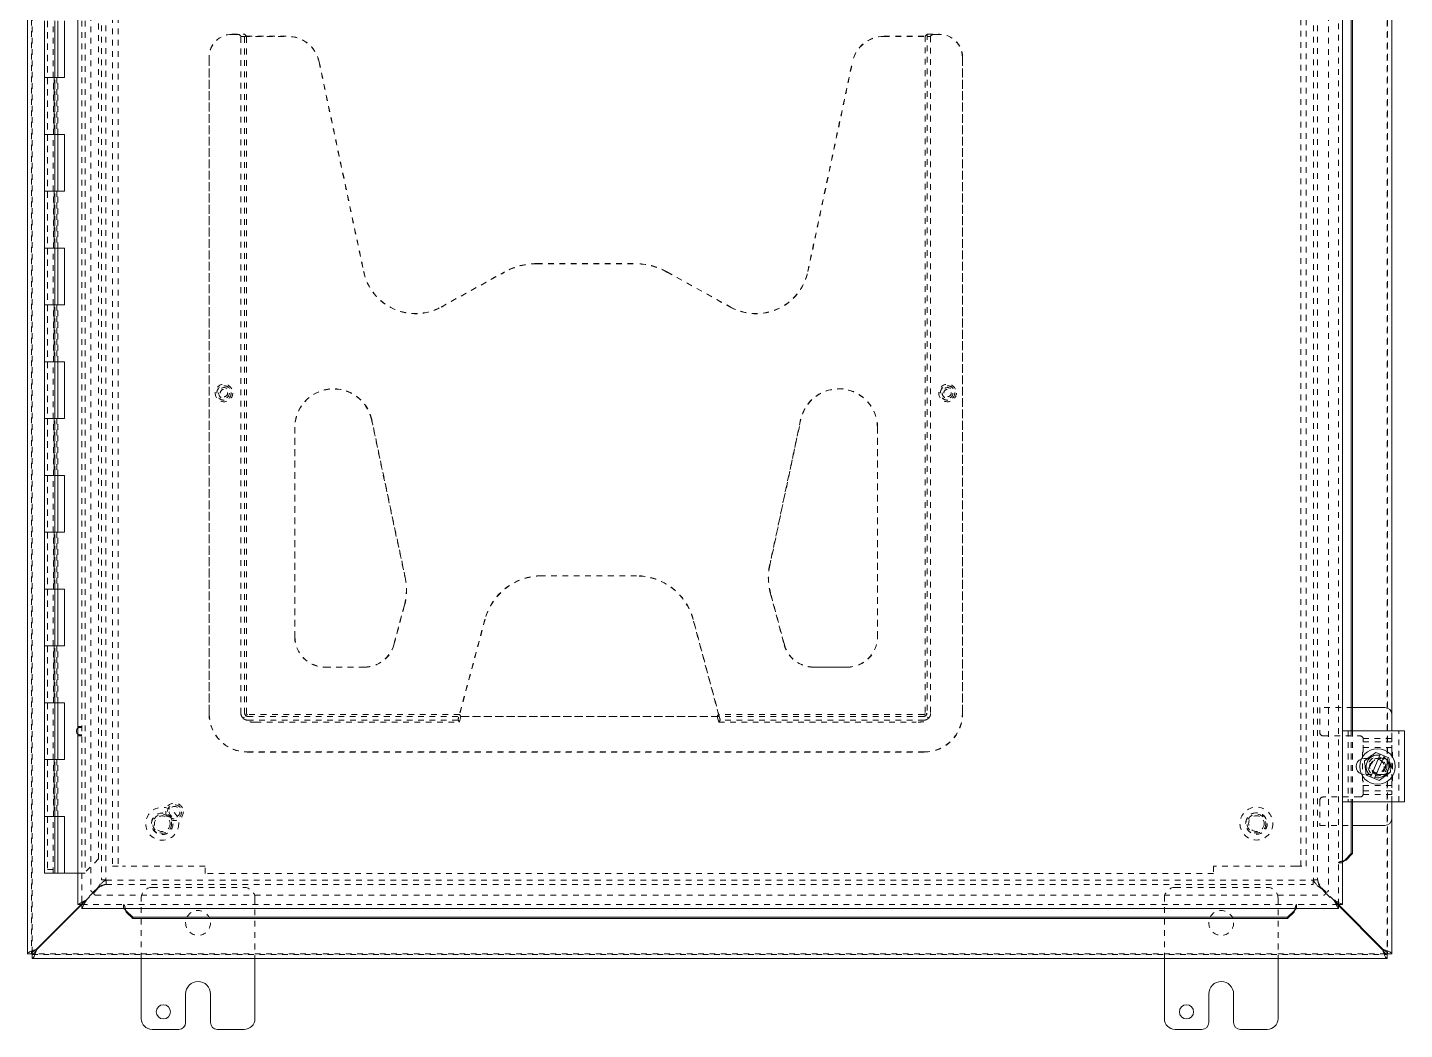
# Model space of a CAD drawing. Header units: inches. Extents: x -1574 to 492, y -294 to 234.
# Drawn here: x -50.46 to -26.24, y 170.39 to 188.02 of the extents above; entities that cross this region are included whole.
import ezdxf

# ---------------------------------------------------------------- set-up
doc = ezdxf.new("R2010")
doc.units = ezdxf.units.IN
doc.header["$MEASUREMENT"] = 0
doc.linetypes.add('HIDDEN', pattern=[0.075, 0.05, -0.025])
for name, color, linetype in [('BODY', 3, 'Continuous'), ('FRONT_DOOR', 1, 'Continuous'), ('PANEL', 150, 'Continuous')]:
    doc.layers.add(name, color=color, linetype=linetype)

msp = doc.modelspace()

# ---------------------------------------------------------------- linework, layer by layer
at = {"layer": 'BODY', "linetype": 'Continuous', "lineweight": 15}
for p, q in [((-50.45957, 201.5587), (-50.45957, 171.7187)), ((-26.45957, 194.1667), (-26.45957, 175.9347)), ((-50.16107, 188.1387), (-50.16107, 187.1387)), ((-49.92607, 187.1387), (-49.92607, 188.1387)), ((-49.94296, 187.1387), (-50.16107, 187.1387)), ((-50.16107, 186.1387), (-50.16107, 185.1387)), ((-50.16107, 186.1387), (-49.94296, 186.1387)), ((-49.92607, 185.1387), (-49.92607, 186.1387)), ((-49.94296, 185.1387), (-50.16107, 185.1387)), ((-50.16107, 184.1387), (-50.16107, 183.1387)), ((-50.16107, 184.1387), (-49.94296, 184.1387)), ((-49.92607, 183.1387), (-49.92607, 184.1387)), ((-49.94296, 183.1387), (-50.16107, 183.1387)), ((-50.16107, 182.1387), (-50.16107, 181.1387)), ((-50.16107, 182.1387), (-49.94296, 182.1387)), ((-49.92607, 181.1387), (-49.92607, 182.1387)), ((-49.94296, 181.1387), (-50.16107, 181.1387)), ((-50.16107, 180.1387), (-50.16107, 179.1387)), ((-50.16107, 180.1387), (-49.94296, 180.1387)), ((-49.92607, 179.1387), (-49.92607, 180.1387)), ((-49.94296, 179.1387), (-50.16107, 179.1387)), ((-50.16107, 178.1387), (-50.16107, 177.1387)), ((-50.16107, 178.1387), (-49.94296, 178.1387)), ((-49.92607, 177.1387), (-49.92607, 178.1387)), ((-49.94296, 177.1387), (-50.16107, 177.1387)), ((-50.16107, 176.1387), (-50.16107, 175.1387)), ((-50.16107, 176.1387), (-49.94296, 176.1387)), ((-49.92607, 175.1387), (-49.92607, 176.1387)), ((-26.57957, 176.0547), (-27.14757, 176.0547)), ((-26.45957, 175.6422), (-26.45957, 175.9347)), ((-27.18157, 175.6422), (-27.32557, 175.6422)), ((-27.18157, 175.6422), (-26.37957, 175.6422)), ((-26.37957, 175.6422), (-26.23557, 175.6422)), ((-26.23557, 174.3922), (-26.23557, 175.6422)), ((-26.82293, 174.85244), (-26.66986, 175.21321)), ((-26.60044, 175.1848), (-26.75426, 174.82227)), ((-26.74007, 175.26532), (-26.66183, 175.23213)), ((-26.66986, 175.21321), (-26.66183, 175.23213)), ((-26.66183, 175.23213), (-26.59279, 175.20283)), ((-26.59279, 175.20283), (-26.60044, 175.1848)), ((-26.59279, 175.20283), (-26.50994, 175.16768)), ((-49.94296, 175.1387), (-50.16107, 175.1387)), ((-26.83096, 174.83352), (-26.9092, 174.86672)), ((-26.83096, 174.83352), (-26.82293, 174.85244)), ((-26.76192, 174.80423), (-26.83096, 174.83352)), ((-26.75426, 174.82227), (-26.76192, 174.80423)), ((-26.67907, 174.76908), (-26.76192, 174.80423)), ((-27.18157, 174.3922), (-27.32557, 174.3922)), ((-26.37957, 174.3922), (-27.18157, 174.3922)), ((-26.45957, 174.0997), (-26.45957, 174.3922)), ((-26.37957, 174.3922), (-26.23557, 174.3922)), ((-50.16107, 174.1387), (-50.16107, 173.1387)), ((-50.16107, 174.1387), (-49.94296, 174.1387)), ((-49.92607, 173.1387), (-49.92607, 174.1387)), ((-27.14757, 173.9797), (-26.57957, 173.9797)), ((-26.45957, 174.0997), (-26.45957, 171.7187)), ((-49.92607, 173.1387), (-50.16107, 173.1387)), ((-49.91358, 173.1387), (-49.92607, 173.1387)), ((-49.80657, 173.1387), (-49.91358, 173.1387)), ((-50.30757, 171.7987), (-49.51686, 172.58941)), ((-49.50286, 172.58741), (-50.29957, 171.7907)), ((-27.39828, 172.58541), (-26.61157, 171.7987)), ((-26.61957, 171.7907), (-27.39828, 172.56941)), ((-50.45957, 171.7187), (-50.38757, 171.7187)), ((-50.37957, 171.7187), (-50.37957, 171.74096)), ((-50.35763, 171.7187), (-50.37957, 171.7187)), ((-50.37957, 171.7107), (-50.37957, 171.6387)), ((-50.37957, 171.6387), (-26.53957, 171.6387)), ((-48.45957, 170.5787), (-48.45957, 171.6387)), ((-46.45957, 171.6387), (-46.45957, 170.5787)), ((-30.45957, 170.5787), (-30.45957, 171.6387)), ((-28.45957, 171.6387), (-28.45957, 170.5787)), ((-26.53957, 171.7187), (-26.56183, 171.7187)), ((-26.53957, 171.74096), (-26.53957, 171.7187)), ((-26.53957, 171.6387), (-26.53957, 171.7107)), ((-26.53157, 171.7187), (-26.45957, 171.7187)), ((-47.67832, 171.0137), (-47.67832, 170.5087)), ((-47.24082, 170.5087), (-47.24082, 171.0137)), ((-29.67832, 171.0137), (-29.67832, 170.5087)), ((-29.24082, 170.5087), (-29.24082, 171.0137)), ((-47.79832, 170.3887), (-48.26957, 170.3887)), ((-46.64957, 170.3887), (-47.12082, 170.3887)), ((-29.79832, 170.3887), (-30.26957, 170.3887)), ((-28.64957, 170.3887), (-29.12082, 170.3887))]:
    msp.add_line(p, q, dxfattribs=at)
at = {"layer": 'BODY', "linetype": 'HIDDEN', "lineweight": 0}
for p, q in [((-50.38757, 201.5587), (-50.38757, 171.7187)), ((-26.53157, 201.5587), (-26.53157, 171.7187)), ((-50.37957, 171.74096), (-50.37957, 201.53676)), ((-26.53957, 201.53676), (-26.53957, 171.74096)), ((-49.34434, 200.44086), (-49.34434, 172.83654)), ((-27.5746, 200.44086), (-27.5746, 172.83654)), ((-49.15657, 200.2557), (-49.15657, 173.0217)), ((-49.08457, 200.2557), (-49.08457, 173.0217)), ((-27.83457, 200.2557), (-27.83457, 173.0217)), ((-27.76257, 200.2557), (-27.76257, 173.0217)), ((-49.21357, 199.8887), (-49.21357, 173.3887)), ((-50.10607, 188.1387), (-50.10607, 187.1387)), ((-50.00854, 187.1387), (-50.00854, 188.1387)), ((-49.98107, 187.1387), (-49.98107, 188.1387)), ((-49.97772, 188.1387), (-49.97772, 187.1387)), ((-50.00531, 186.1387), (-50.00531, 187.1387)), ((-49.97795, 186.1387), (-49.97795, 187.1387)), ((-49.92607, 187.1387), (-49.94296, 187.1387)), ((-50.10607, 186.1387), (-50.10607, 185.1387)), ((-50.00854, 185.1387), (-50.00854, 186.1387)), ((-49.98107, 185.1387), (-49.98107, 186.1387)), ((-49.97772, 186.1387), (-49.97772, 185.1387)), ((-49.94296, 186.1387), (-49.92607, 186.1387)), ((-50.00531, 184.1387), (-50.00531, 185.1387)), ((-49.97795, 184.1387), (-49.97795, 185.1387)), ((-49.92607, 185.1387), (-49.94296, 185.1387)), ((-50.10607, 184.1387), (-50.10607, 183.1387)), ((-50.00854, 183.1387), (-50.00854, 184.1387)), ((-49.98107, 183.1387), (-49.98107, 184.1387)), ((-49.97772, 184.1387), (-49.97772, 183.1387)), ((-49.94296, 184.1387), (-49.92607, 184.1387)), ((-50.00531, 182.1387), (-50.00531, 183.1387)), ((-49.97795, 182.1387), (-49.97795, 183.1387)), ((-49.92607, 183.1387), (-49.94296, 183.1387)), ((-50.10607, 182.1387), (-50.10607, 181.1387)), ((-50.00854, 181.1387), (-50.00854, 182.1387)), ((-49.98107, 181.1387), (-49.98107, 182.1387)), ((-49.97772, 182.1387), (-49.97772, 181.1387)), ((-49.94296, 182.1387), (-49.92607, 182.1387)), ((-50.00531, 180.1387), (-50.00531, 181.1387)), ((-49.97795, 180.1387), (-49.97795, 181.1387)), ((-49.92607, 181.1387), (-49.94296, 181.1387)), ((-50.10607, 180.1387), (-50.10607, 179.1387)), ((-50.00854, 179.1387), (-50.00854, 180.1387)), ((-49.98107, 179.1387), (-49.98107, 180.1387)), ((-49.97772, 180.1387), (-49.97772, 179.1387)), ((-49.94296, 180.1387), (-49.92607, 180.1387)), ((-50.00531, 178.1387), (-50.00531, 179.1387)), ((-49.97795, 178.1387), (-49.97795, 179.1387)), ((-49.92607, 179.1387), (-49.94296, 179.1387)), ((-50.10607, 178.1387), (-50.10607, 177.1387)), ((-50.00854, 177.1387), (-50.00854, 178.1387)), ((-49.98107, 177.1387), (-49.98107, 178.1387)), ((-49.97772, 178.1387), (-49.97772, 177.1387)), ((-49.94296, 178.1387), (-49.92607, 178.1387)), ((-50.00531, 176.1387), (-50.00531, 177.1387)), ((-49.97795, 176.1387), (-49.97795, 177.1387)), ((-49.92607, 177.1387), (-49.94296, 177.1387)), ((-50.10607, 176.1387), (-50.10607, 175.1387)), ((-50.00854, 175.1387), (-50.00854, 176.1387)), ((-49.98107, 175.1387), (-49.98107, 176.1387)), ((-49.97772, 176.1387), (-49.97772, 175.1387)), ((-49.94296, 176.1387), (-49.92607, 176.1387)), ((-27.14757, 176.0547), (-27.72557, 176.0547)), ((-27.72557, 176.0547), (-27.72557, 175.6147)), ((-27.22857, 175.6422), (-27.22857, 174.3922)), ((-26.45957, 175.5087), (-26.45957, 175.6422)), ((-26.33257, 174.3922), (-26.33257, 175.6422)), ((-27.66557, 175.5547), (-27.01957, 175.5547)), ((-26.96123, 175.5087), (-26.45957, 175.5087)), ((-26.96123, 175.5087), (-26.95957, 175.4947)), ((-26.95957, 175.4487), (-26.95957, 175.4947)), ((-26.95957, 175.2917), (-26.95957, 175.4487)), ((-26.95957, 175.4487), (-26.45957, 175.4487)), ((-26.45957, 175.5087), (-26.45957, 175.4487)), ((-26.45957, 175.2917), (-26.45957, 175.4487)), ((-26.99275, 175.14936), (-26.94507, 175.1577)), ((-26.97457, 174.7677), (-26.97457, 175.2667)), ((-26.95957, 175.3517), (-26.45957, 175.3517)), ((-26.95957, 175.2917), (-26.95957, 175.2817)), ((-26.94507, 175.1577), (-26.61607, 175.1577)), ((-26.45957, 175.2917), (-26.45957, 175.2817)), ((-26.45957, 175.2817), (-26.45957, 174.7527)), ((-26.44457, 175.2667), (-26.44457, 174.7677)), ((-50.00531, 174.1387), (-50.00531, 175.1387)), ((-49.97795, 174.1387), (-49.97795, 175.1387)), ((-49.92607, 175.1387), (-49.94296, 175.1387)), ((-26.94507, 174.8767), (-26.99275, 174.88504)), ((-26.95957, 174.7527), (-26.95957, 174.7427)), ((-26.95957, 174.5857), (-26.95957, 174.7427)), ((-26.95957, 174.6827), (-26.45957, 174.6827)), ((-26.61607, 174.8767), (-26.94507, 174.8767)), ((-26.45957, 174.7527), (-26.45957, 174.7427)), ((-26.45957, 174.7427), (-26.45957, 174.5857)), ((-27.72557, 174.4197), (-27.72557, 173.9797)), ((-27.01957, 174.4797), (-27.66557, 174.4797)), ((-26.95957, 174.5397), (-26.96123, 174.5257)), ((-26.45957, 174.5257), (-26.96123, 174.5257)), ((-26.95957, 174.5397), (-26.95957, 174.5857)), ((-26.95957, 174.5857), (-26.45957, 174.5857)), ((-26.45957, 174.5257), (-26.45957, 174.5857)), ((-26.45957, 174.3922), (-26.45957, 174.5257)), ((-50.10607, 174.1387), (-50.10607, 173.1387)), ((-50.00854, 173.1387), (-50.00854, 174.1387)), ((-49.98107, 173.1387), (-49.98107, 174.1387)), ((-49.97772, 174.1387), (-49.97772, 173.1387)), ((-49.94296, 174.1387), (-49.92607, 174.1387)), ((-27.72557, 173.9797), (-27.14757, 173.9797)), ((-49.21357, 173.3887), (-49.46357, 173.1387)), ((-49.15672, 173.0217), (-49.15673, 173.0217)), ((-49.08486, 173.0217), (-49.15672, 173.0217)), ((-49.08486, 173.0217), (-49.08457, 173.0217)), ((-49.07657, 173.0137), (-49.07657, 173.01339)), ((-49.07657, 173.0137), (-27.84257, 173.0137)), ((-49.07657, 172.94154), (-49.07657, 173.01339)), ((-27.84257, 173.01339), (-27.84257, 173.0137)), ((-27.84257, 173.01339), (-27.84257, 172.94154)), ((-27.83457, 173.0217), (-27.83426, 173.0217)), ((-27.83426, 173.0217), (-27.76241, 173.0217)), ((-27.76241, 173.0217), (-27.76241, 173.0217)), ((-49.51686, 172.58941), (-49.23657, 172.8697)), ((-49.22857, 172.8617), (-49.50286, 172.58741)), ((-49.29142, 172.81462), (-49.23657, 172.86947)), ((-49.2286, 172.8617), (-49.28365, 172.80665)), ((-49.26173, 172.75373), (-27.65741, 172.75373)), ((-49.07657, 172.9417), (-27.84257, 172.9417)), ((-48.26957, 172.8887), (-46.64957, 172.8887)), ((-30.26957, 172.8887), (-28.64957, 172.8887)), ((-27.39828, 172.56941), (-27.69057, 172.8617)), ((-27.63549, 172.80665), (-27.69054, 172.8617)), ((-27.68257, 172.8697), (-27.39828, 172.58541)), ((-27.62752, 172.81462), (-27.68257, 172.86967)), ((-48.45957, 171.6387), (-48.45957, 172.6987)), ((-46.45957, 172.6987), (-46.45957, 171.6387)), ((-30.45957, 171.6387), (-30.45957, 172.6987)), ((-28.45957, 172.6987), (-28.45957, 171.6387)), ((-50.37957, 171.7107), (-26.53957, 171.7107)), ((-26.56183, 171.7187), (-50.35763, 171.7187))]:
    msp.add_line(p, q, dxfattribs=at)
at = {"layer": 'BODY', "linetype": 'Continuous', "lineweight": 15}
for centre, radius in [((-26.70957, 175.0172), 0.3125), ((-48.06957, 170.6987), 0.125), ((-30.06957, 170.6987), 0.125)]:
    msp.add_circle(centre, radius, dxfattribs=at)
at = {"layer": 'BODY', "linetype": 'HIDDEN', "lineweight": 0}
for centre, radius in [((-26.70957, 175.0172), 0.1655), ((-26.70957, 175.0172), 0.1405), ((-26.70957, 175.0172), 0.125), ((-26.70957, 175.0172), 0.117), ((-48.08957, 174.0087), 0.29), ((-48.08957, 174.0087), 0.19), ((-48.08957, 174.0087), 0.1875), ((-48.08957, 174.0087), 0.165), ((-28.83957, 174.0117), 0.29), ((-28.83957, 174.0117), 0.19), ((-28.83957, 174.0117), 0.1875), ((-28.83957, 174.0117), 0.165), ((-48.08957, 174.0087), 0.1375), ((-28.83957, 174.0117), 0.1375), ((-47.45957, 172.2637), 0.21875), ((-29.45957, 172.2637), 0.21875)]:
    msp.add_circle(centre, radius, dxfattribs=at)
at = {"layer": 'BODY', "linetype": 'Continuous', "lineweight": 15}
for centre, radius, start, end in [((-26.57957, 175.9347), 0.12, 0, 90), ((-26.94507, 175.0172), 0.1405, 109.836444, 250.163556), ((-26.70957, 175.0172), 0.19999, 78.546729, 235.469809), ((-26.70957, 175.0172), 0.19999, 257.086234, 56.930304), ((-26.57957, 174.0997), 0.12, 270, 0), ((-47.45957, 171.0137), 0.21875, 0, 180), ((-29.45957, 171.0137), 0.21875, 0, 180), ((-48.26957, 170.5787), 0.19, 180, 270), ((-46.64957, 170.5787), 0.19, 270, 0), ((-30.26957, 170.5787), 0.19, 180, 270), ((-28.64957, 170.5787), 0.19, 270, 0), ((-47.79832, 170.5087), 0.12, 270, 0), ((-47.12082, 170.5087), 0.12, 180, 270), ((-29.79832, 170.5087), 0.12, 270, 0), ((-29.12082, 170.5087), 0.12, 180, 270)]:
    msp.add_arc(centre, radius, start, end, dxfattribs=at)
at = {"layer": 'BODY', "linetype": 'HIDDEN', "lineweight": 0}
for centre, radius, start, end in [((-27.66557, 175.6147), 0.06, 180, 270), ((-27.01957, 175.4947), 0.06, 13.493399, 90), ((-26.97457, 175.2817), 0.015, 270, 0), ((-26.61607, 175.0172), 0.1405, 270, 90), ((-26.44457, 175.2817), 0.015, 180, 270), ((-26.97457, 174.7527), 0.015, 0, 90), ((-26.44457, 174.7527), 0.015, 90, 180), ((-27.66557, 174.4197), 0.06, 90, 180), ((-27.01957, 174.5397), 0.06, 270, 346.506601), ((-49.31334, 172.83654), 0.031, 180, 315), ((-49.26173, 172.78473), 0.031, 135, 270), ((-48.26957, 172.6987), 0.19, 90, 180), ((-46.64957, 172.6987), 0.19, 0, 90), ((-30.26957, 172.6987), 0.19, 90, 180), ((-28.64957, 172.6987), 0.19, 0, 90), ((-27.65741, 172.78473), 0.031, 270, 45), ((-27.6056, 172.83654), 0.031, 225, 0)]:
    msp.add_arc(centre, radius, start, end, dxfattribs=at)
at = {"layer": 'BODY', "linetype": 'Continuous', "lineweight": 15}
for points, knots in [([(-26.9397, 175.11485), (-26.90403, 175.14173), (-26.83733, 175.19202), (-26.77095, 175.24205), (-26.74007, 175.26532)], [0, 0, 0, 0, 0.53474673, 1, 1, 1, 1]), ([(-26.50994, 175.16768), (-26.50449, 175.12334), (-26.4943, 175.04043), (-26.48415, 174.95794), (-26.47944, 174.91955)], [0, 0, 0, 0, 0.53474673, 1, 1, 1, 1]), ([(-26.9092, 174.86672), (-26.91465, 174.91106), (-26.92484, 174.99397), (-26.93498, 175.07646), (-26.9397, 175.11485)], [0, 0, 0, 0, 0.53474673, 1, 1, 1, 1]), ([(-26.47944, 174.91955), (-26.51511, 174.89267), (-26.58181, 174.84238), (-26.64819, 174.79235), (-26.67907, 174.76908)], [0, 0, 0, 0, 0.53474673, 1, 1, 1, 1]), ([(-50.45957, 171.7187), (-50.4577, 171.72474), (-50.45396, 171.73682), (-50.42488, 171.75495), (-50.3825, 171.77307), (-50.34042, 171.78769), (-50.31502, 171.7962), (-50.30757, 171.7987)], [0, 0, 0, 0, 0.22646045, 0.45296905, 0.67947789, 0.90598651, 1, 1, 1, 1]), ([(-50.38757, 171.7187), (-50.38633, 171.72546), (-50.38385, 171.73901), (-50.36476, 171.75936), (-50.33811, 171.77928), (-50.3175, 171.79239), (-50.30757, 171.7987)], [0, 0, 0, 0, 0.25331742, 0.50820481, 0.76309693, 1, 1, 1, 1]), ([(-50.29957, 171.7907), (-50.30561, 171.77267), (-50.31769, 171.73662), (-50.33582, 171.68926), (-50.35394, 171.65483), (-50.36856, 171.64017), (-50.37707, 171.63903), (-50.37957, 171.6387)], [0, 0, 0, 0, 0.22646045, 0.45296905, 0.67947789, 0.90598651, 1, 1, 1, 1]), ([(-50.29957, 171.7907), (-50.30633, 171.78008), (-50.31988, 171.75877), (-50.34023, 171.732), (-50.36015, 171.71403), (-50.37326, 171.71178), (-50.37957, 171.7107)], [0, 0, 0, 0, 0.25331742, 0.50820481, 0.76309693, 1, 1, 1, 1]), ([(-26.53957, 171.6387), (-26.54561, 171.64057), (-26.55769, 171.64431), (-26.57582, 171.67339), (-26.59394, 171.71577), (-26.60856, 171.75785), (-26.61707, 171.78325), (-26.61957, 171.7907)], [0, 0, 0, 0, 0.22646045, 0.45296905, 0.67947789, 0.90598651, 1, 1, 1, 1]), ([(-26.53957, 171.7107), (-26.54633, 171.71194), (-26.55988, 171.71442), (-26.58023, 171.73351), (-26.60015, 171.76016), (-26.61326, 171.78077), (-26.61957, 171.7907)], [0, 0, 0, 0, 0.25331742, 0.50820481, 0.76309693, 1, 1, 1, 1]), ([(-26.61157, 171.7987), (-26.59354, 171.79266), (-26.55749, 171.78058), (-26.51013, 171.76245), (-26.4757, 171.74433), (-26.46104, 171.72971), (-26.4599, 171.7212), (-26.45957, 171.7187)], [0, 0, 0, 0, 0.22646045, 0.45296905, 0.67947789, 0.90598651, 1, 1, 1, 1]), ([(-26.53157, 171.7187), (-26.53281, 171.72546), (-26.53528, 171.73901), (-26.55438, 171.75936), (-26.58103, 171.77928), (-26.60164, 171.79239), (-26.61157, 171.7987)], [0, 0, 0, 0, 0.25331742, 0.50820481, 0.76309693, 1, 1, 1, 1])]:
    msp.add_open_spline(points, degree=3, knots=knots, dxfattribs=at)
at = {"layer": 'BODY', "linetype": 'HIDDEN', "lineweight": 0}
for points, knots in [([(-49.23657, 172.86947), (-49.21603, 172.88309), (-49.17493, 172.91035), (-49.12362, 172.95123), (-49.0923, 172.98841), (-49.08706, 173.01185), (-49.08486, 173.0217)], [0, 0, 0, 0, 0.26828811, 0.53687065, 0.80545507, 1, 1, 1, 1]), ([(-49.23657, 172.86947), (-49.22216, 172.88775), (-49.19328, 172.92437), (-49.16359, 172.97518), (-49.15881, 173.00759), (-49.15672, 173.0217)], [0, 0, 0, 0, 0.36007504, 0.7215069, 1, 1, 1, 1]), ([(-49.07657, 173.01339), (-49.09019, 173.00966), (-49.11745, 173.00218), (-49.15833, 172.96164), (-49.19544, 172.91172), (-49.21882, 172.87646), (-49.2286, 172.8617)], [0, 0, 0, 0, 0.26863995, 0.53757473, 0.80651138, 1, 1, 1, 1]), ([(-27.69054, 172.8617), (-27.70416, 172.88224), (-27.73141, 172.92334), (-27.77229, 172.97465), (-27.80941, 173.00591), (-27.83279, 173.01118), (-27.84257, 173.01339)], [0, 0, 0, 0, 0.26863995, 0.53757473, 0.80651138, 1, 1, 1, 1]), ([(-27.83426, 173.0217), (-27.83052, 173.00808), (-27.82305, 172.98082), (-27.7825, 172.93994), (-27.73259, 172.90283), (-27.69732, 172.87945), (-27.68257, 172.86967)], [0, 0, 0, 0, 0.26864183, 0.53757662, 0.80651327, 1, 1, 1, 1]), ([(-27.76241, 173.0217), (-27.75916, 173.00342), (-27.75266, 172.9668), (-27.71916, 172.91605), (-27.69364, 172.88371), (-27.68257, 172.86967)], [0, 0, 0, 0, 0.36053618, 0.72244135, 1, 1, 1, 1]), ([(-49.07657, 172.94154), (-49.09485, 172.93829), (-49.13147, 172.93179), (-49.18222, 172.89829), (-49.21456, 172.87277), (-49.2286, 172.8617)], [0, 0, 0, 0, 0.36054674, 0.72245205, 1, 1, 1, 1]), ([(-27.69054, 172.8617), (-27.70882, 172.87611), (-27.74544, 172.90499), (-27.79619, 172.93464), (-27.82853, 172.93945), (-27.84257, 172.94154)], [0, 0, 0, 0, 0.36054674, 0.72245205, 1, 1, 1, 1])]:
    msp.add_open_spline(points, degree=3, knots=knots, dxfattribs=at)
at = {"layer": 'FRONT_DOOR', "linetype": 'Continuous', "lineweight": 15}
for p, q in [((-49.57557, 200.69399), (-49.57557, 172.58941)), ((-27.32557, 172.58941), (-27.32557, 200.69399)), ((-27.17219, 194.1667), (-27.17219, 175.6422)), ((-27.14757, 194.1667), (-27.14757, 175.6422)), ((-49.80657, 188.1387), (-49.80657, 187.1387)), ((-50.16057, 187.1387), (-50.16057, 186.1387)), ((-49.80657, 187.1387), (-50.04357, 187.1387)), ((-50.04357, 186.1387), (-49.80657, 186.1387)), ((-49.80657, 186.1387), (-49.80657, 185.1387)), ((-50.16057, 185.1387), (-50.16057, 184.1387)), ((-49.80657, 185.1387), (-50.04357, 185.1387)), ((-50.04357, 184.1387), (-49.80657, 184.1387)), ((-49.80657, 184.1387), (-49.80657, 183.1387)), ((-50.16057, 183.1387), (-50.16057, 182.1387)), ((-49.80657, 183.1387), (-50.04357, 183.1387)), ((-50.04357, 182.1387), (-49.80657, 182.1387)), ((-49.80657, 182.1387), (-49.80657, 181.1387)), ((-50.16057, 181.1387), (-50.16057, 180.1387)), ((-49.80657, 181.1387), (-50.04357, 181.1387)), ((-50.04357, 180.1387), (-49.80657, 180.1387)), ((-49.80657, 180.1387), (-49.80657, 179.1387)), ((-50.16057, 179.1387), (-50.16057, 178.1387)), ((-49.80657, 179.1387), (-50.04357, 179.1387)), ((-50.04357, 178.1387), (-49.80657, 178.1387)), ((-49.80657, 178.1387), (-49.80657, 177.1387)), ((-50.16057, 177.1387), (-50.16057, 176.1387)), ((-49.80657, 177.1387), (-50.04357, 177.1387)), ((-50.04357, 176.1387), (-49.80657, 176.1387)), ((-49.80657, 176.1387), (-49.80657, 175.1387)), ((-50.16057, 175.1387), (-50.16057, 174.1387)), ((-49.80657, 175.1387), (-50.04357, 175.1387)), ((-27.17219, 174.3922), (-27.17219, 173.48663)), ((-27.14757, 174.3922), (-27.14757, 173.48663)), ((-50.04357, 174.1387), (-49.80657, 174.1387)), ((-49.80657, 174.1387), (-49.80657, 173.1387)), ((-27.17219, 173.48663), (-27.28531, 173.36625)), ((-27.14757, 173.48663), (-27.26068, 173.36625)), ((-27.14757, 173.48663), (-27.17219, 173.48663)), ((-27.28531, 173.36625), (-27.26068, 173.36625)), ((-49.57557, 173.1387), (-49.80657, 173.1387)), ((-49.50357, 172.58941), (-49.57557, 172.58941)), ((-49.50286, 172.5167), (-49.50286, 172.5887)), ((-49.50286, 172.5167), (-27.39828, 172.5167)), ((-48.60564, 172.36332), (-48.72602, 172.47644)), ((-48.72602, 172.47644), (-48.72602, 172.45181)), ((-28.17512, 172.47644), (-28.2955, 172.36332)), ((-28.17512, 172.45181), (-28.17512, 172.47644)), ((-28.1662, 172.48822), (-28.1662, 172.4882)), ((-27.39828, 172.5887), (-27.39828, 172.5167)), ((-27.32557, 172.58941), (-27.39757, 172.58941)), ((-48.72602, 172.45181), (-48.60564, 172.3387)), ((-28.2955, 172.36332), (-48.60564, 172.36332)), ((-48.60564, 172.3387), (-48.60564, 172.36332)), ((-48.60564, 172.3387), (-28.2955, 172.3387)), ((-28.2955, 172.3387), (-28.17512, 172.45181)), ((-28.2955, 172.36332), (-28.2955, 172.3387))]:
    msp.add_line(p, q, dxfattribs=at)
at = {"layer": 'FRONT_DOOR', "linetype": 'HIDDEN', "lineweight": 0}
for p, q in [((-27.39757, 172.58941), (-27.39757, 200.69399)), ((-50.10607, 200.1262), (-50.10607, 173.2012)), ((-49.98107, 173.2012), (-49.98107, 200.1262)), ((-49.50357, 200.1387), (-49.50357, 173.1387)), ((-49.44857, 200.1387), (-49.44857, 173.1387)), ((-46.86357, 187.90219), (-46.64194, 187.90219)), ((-46.79162, 187.8987), (-46.86357, 187.8987)), ((-46.70544, 187.86563), (-46.73665, 187.89685)), ((-46.70544, 175.9487), (-46.70544, 187.86563)), ((-46.65047, 187.86378), (-45.88453, 187.86378)), ((-46.64194, 175.9487), (-46.64194, 187.90219)), ((-46.64194, 187.90219), (-46.60702, 187.86727)), ((-46.60702, 175.9487), (-46.60702, 187.86727)), ((-46.60702, 187.86727), (-45.88453, 187.86727)), ((-35.39249, 187.86727), (-34.67, 187.86727)), ((-35.39249, 187.86378), (-34.62654, 187.86378)), ((-34.67, 187.86727), (-34.63508, 187.90219)), ((-34.67, 187.86727), (-34.67, 175.9487)), ((-34.63508, 187.90219), (-34.63508, 175.9487)), ((-34.63508, 187.90219), (-34.41357, 187.90219)), ((-34.54036, 187.89685), (-34.57158, 187.86563)), ((-34.57158, 187.86563), (-34.57158, 175.9487)), ((-34.41357, 187.8987), (-34.4854, 187.8987)), ((-47.26706, 187.4987), (-47.26706, 175.9437)), ((-47.26357, 175.9437), (-47.26357, 187.4987)), ((-34.01357, 187.4987), (-34.01357, 175.9437)), ((-34.01008, 175.9437), (-34.01008, 187.4987)), ((-45.3318, 187.41619), (-44.54706, 183.72432)), ((-45.32838, 187.41691), (-44.54365, 183.72505)), ((-36.73337, 183.72505), (-35.94864, 187.41691)), ((-36.72995, 183.72432), (-35.94522, 187.41619)), ((-50.10557, 187.1387), (-50.10557, 186.1387)), ((-49.99025, 187.1387), (-49.99025, 186.1387)), ((-49.98157, 186.1387), (-49.98157, 187.1387)), ((-49.94296, 187.1387), (-49.94296, 186.1387)), ((-49.92657, 186.1387), (-49.92657, 187.1387)), ((-50.10557, 185.1387), (-50.10557, 184.1387)), ((-49.99025, 185.1387), (-49.99025, 184.1387)), ((-49.98157, 184.1387), (-49.98157, 185.1387)), ((-49.94296, 185.1387), (-49.94296, 184.1387)), ((-49.92657, 184.1387), (-49.92657, 185.1387)), ((-41.50192, 183.86727), (-39.7751, 183.86727)), ((-41.50192, 183.86378), (-39.7751, 183.86378)), ((-43.18101, 183.10405), (-42.06845, 183.72076)), ((-43.17932, 183.101), (-42.06676, 183.7177)), ((-39.21026, 183.7177), (-38.0977, 183.101)), ((-39.20857, 183.72076), (-38.09601, 183.10405)), ((-50.10557, 183.1387), (-50.10557, 182.1387)), ((-49.99025, 183.1387), (-49.99025, 182.1387)), ((-49.98157, 182.1387), (-49.98157, 183.1387)), ((-49.94296, 183.1387), (-49.94296, 182.1387)), ((-49.92657, 182.1387), (-49.92657, 183.1387)), ((-50.10557, 181.1387), (-50.10557, 180.1387)), ((-49.99025, 181.1387), (-49.99025, 180.1387)), ((-49.98157, 180.1387), (-49.98157, 181.1387)), ((-49.94296, 181.1387), (-49.94296, 180.1387)), ((-49.92657, 180.1387), (-49.92657, 181.1387)), ((-45.75967, 180.9787), (-45.75967, 177.2987)), ((-45.75618, 177.2987), (-45.75618, 180.9787)), ((-44.40822, 181.12038), (-43.81711, 178.33944)), ((-43.81369, 178.34017), (-44.4048, 181.1211)), ((-36.85846, 181.1211), (-37.40437, 178.5528)), ((-37.40096, 178.55207), (-36.85505, 181.12038)), ((-35.50708, 180.9787), (-35.50708, 177.2987)), ((-35.50359, 177.2987), (-35.50359, 180.9787)), ((-50.10557, 179.1387), (-50.10557, 178.1387)), ((-49.99025, 179.1387), (-49.99025, 178.1387)), ((-49.98157, 178.1387), (-49.98157, 179.1387)), ((-49.94296, 179.1387), (-49.94296, 178.1387)), ((-49.92657, 178.1387), (-49.92657, 179.1387)), ((-39.74787, 178.37362), (-41.41322, 178.37362)), ((-39.74787, 178.37013), (-41.41322, 178.37013)), ((-37.39172, 178.06977), (-37.14802, 177.16025)), ((-37.14465, 177.16116), (-37.38835, 178.07067)), ((-43.82972, 177.85804), (-44.01645, 177.16116)), ((-44.01307, 177.16025), (-43.82634, 177.85714)), ((-42.41288, 177.60656), (-42.8737, 175.88673)), ((-42.4095, 177.60565), (-42.85844, 175.93019)), ((-38.30265, 175.93019), (-38.75159, 177.60565)), ((-38.28739, 175.88673), (-38.74822, 177.60656)), ((-50.10557, 177.1387), (-50.10557, 176.1387)), ((-49.99025, 177.1387), (-49.99025, 176.1387)), ((-49.98157, 176.1387), (-49.98157, 177.1387)), ((-49.94296, 177.1387), (-49.94296, 176.1387)), ((-49.92657, 176.1387), (-49.92657, 177.1387)), ((-44.52977, 176.76727), (-45.22475, 176.76727)), ((-45.22475, 176.76378), (-44.52977, 176.76378)), ((-36.03851, 176.76727), (-36.63133, 176.76727)), ((-36.63133, 176.76378), (-36.03851, 176.76378)), ((-46.65047, 175.88673), (-46.66997, 175.86724)), ((-46.63496, 175.9487), (-46.64194, 175.9487)), ((-42.85844, 175.93019), (-46.58851, 175.93019)), ((-46.58851, 175.89527), (-46.58851, 175.90225)), ((-34.68851, 175.89527), (-46.58851, 175.89527)), ((-42.83433, 175.89876), (-42.86114, 175.7987)), ((-42.85844, 175.93019), (-42.83433, 175.89876)), ((-42.83433, 175.89876), (-38.32677, 175.89876)), ((-38.32677, 175.89876), (-38.30265, 175.93019)), ((-38.29996, 175.7987), (-38.32677, 175.89876)), ((-34.68851, 175.93019), (-38.30265, 175.93019)), ((-34.68851, 175.90225), (-34.68851, 175.89527)), ((-34.63508, 175.9487), (-34.64206, 175.9487)), ((-34.62654, 175.88673), (-34.60704, 175.86724)), ((-49.57557, 175.7217), (-49.50357, 175.7217)), ((-49.50357, 175.7012), (-49.54857, 175.7012)), ((-42.88651, 175.83177), (-46.58851, 175.83177)), ((-46.45156, 175.7987), (-42.86114, 175.7987)), ((-42.86114, 175.7987), (-42.88651, 175.83177)), ((-38.27458, 175.83177), (-38.29996, 175.7987)), ((-38.29996, 175.7987), (-34.82546, 175.7987)), ((-34.68851, 175.83177), (-38.27458, 175.83177)), ((-27.17219, 175.6422), (-27.17219, 174.3922)), ((-27.14757, 175.6422), (-27.14757, 174.3922)), ((-49.57557, 175.5557), (-49.50357, 175.5557)), ((-49.54857, 175.5762), (-49.50357, 175.5762)), ((-34.68357, 175.2737), (-46.59357, 175.2737)), ((-46.59357, 175.27021), (-34.68357, 175.27021)), ((-50.10557, 175.1387), (-50.10557, 174.1387)), ((-49.99025, 175.1387), (-49.99025, 174.1387)), ((-49.98157, 174.1387), (-49.98157, 175.1387)), ((-49.94296, 175.1387), (-49.94296, 174.1387)), ((-49.92657, 174.1387), (-49.92657, 175.1387)), ((-27.32557, 173.32341), (-27.39757, 173.32341)), ((-27.29707, 173.35733), (-27.30073, 173.35734)), ((-50.10607, 173.2012), (-49.98107, 173.2012)), ((-49.53357, 173.1387), (-49.57557, 173.1387)), ((-49.50357, 173.1387), (-49.53357, 173.1387)), ((-49.50357, 173.1387), (-49.50357, 172.58941)), ((-49.44857, 173.1387), (-49.50357, 173.1387)), ((-49.50286, 172.5887), (-27.39828, 172.5887)), ((-48.76886, 172.5167), (-48.76886, 172.5887)), ((-48.73494, 172.4882), (-48.73493, 172.49187)), ((-28.16621, 172.49187), (-28.1662, 172.48822)), ((-28.13228, 172.5887), (-28.13228, 172.5167))]:
    msp.add_line(p, q, dxfattribs=at)
for centre, radius in [((-47.00357, 181.5887), 0.155), ((-47.00357, 181.5887), 0.12849), ((-47.00357, 181.5887), 0.125), ((-47.00357, 181.5887), 0.095), ((-34.27357, 181.5887), 0.155), ((-34.27357, 181.5887), 0.12849), ((-34.27357, 181.5887), 0.125), ((-34.27357, 181.5887), 0.095), ((-47.00357, 181.5887), 0.065), ((-34.27357, 181.5887), 0.065), ((-47.87357, 174.2187), 0.155), ((-47.87357, 174.2187), 0.125), ((-47.87357, 174.2187), 0.095)]:
    msp.add_circle(centre, radius, dxfattribs=at)
for centre, radius, start, end in [((-46.86357, 187.4987), 0.40349, 90, 180), ((-46.86357, 187.4987), 0.4, 90, 180), ((-45.88453, 187.2987), 0.56857, 12, 90), ((-45.88453, 187.2987), 0.56508, 12, 90), ((-35.39249, 187.2987), 0.56857, 90, 168), ((-35.39249, 187.2987), 0.56508, 90, 168), ((-34.41357, 187.4987), 0.40349, 0, 90), ((-34.41357, 187.4987), 0.4, 0, 90), ((-41.50192, 182.6987), 1.16857, 90, 119), ((-41.50192, 182.6987), 1.16508, 90, 119), ((-39.7751, 182.6987), 1.16857, 61, 90), ((-39.7751, 182.6987), 1.16508, 61, 90), ((-43.63257, 183.9187), 0.93492, 192, 299), ((-43.63257, 183.9187), 0.93143, 192, 299), ((-37.64444, 183.9187), 0.93492, 241, 348), ((-37.64444, 183.9187), 0.93143, 241, 348), ((-45.07475, 180.9787), 0.68492, 12, 180), ((-45.07475, 180.9787), 0.68143, 12, 180), ((-36.18851, 180.9787), 0.68492, 0, 168), ((-36.18851, 180.9787), 0.68143, 0, 168), ((-36.39207, 178.33762), 1.03492, 168, 195), ((-36.39207, 178.33762), 1.03143, 168, 195), ((-44.826, 178.12499), 1.03143, 345, 12), ((-44.826, 178.12499), 1.03492, 345, 12), ((-41.41322, 177.3387), 1.03492, 90, 165), ((-41.41322, 177.3387), 1.03143, 90, 165), ((-39.74787, 177.3387), 1.03492, 15, 90), ((-39.74787, 177.3387), 1.03143, 15, 90), ((-45.22475, 177.2987), 0.53492, 180, 270), ((-45.22475, 177.2987), 0.53143, 180, 270), ((-44.52977, 177.2987), 0.53143, 270, 345), ((-44.52977, 177.2987), 0.53492, 270, 345), ((-36.63133, 177.2987), 0.53492, 195, 270), ((-36.63133, 177.2987), 0.53143, 195, 270), ((-36.03851, 177.2987), 0.53143, 270, 0), ((-36.03851, 177.2987), 0.53492, 270, 0), ((-46.59357, 175.9437), 0.67349, 180, 270), ((-46.59357, 175.9437), 0.67, 180, 270), ((-46.58851, 175.9487), 0.04994, 180, 270), ((-46.58851, 175.9487), 0.04645, 180, 270), ((-46.58851, 175.9487), 0.01851, 180, 270), ((-34.68851, 175.9487), 0.04645, 270, 0), ((-34.68851, 175.9487), 0.04994, 270, 360), ((-34.68851, 175.9487), 0.01851, 270, 360), ((-34.68357, 175.9437), 0.67349, 270, 0), ((-34.68357, 175.9437), 0.67, 270, 0), ((-49.54857, 175.6512), 0.05, 90, 122.683639), ((-49.54857, 175.6262), 0.05, 237.316361, 270)]:
    msp.add_arc(centre, radius, start, end, dxfattribs=at)
at = {"layer": 'FRONT_DOOR', "linetype": 'Continuous', "lineweight": 15}
for centre, start, end in [((-49.54857, 175.6512), 122.683639, 180), ((-49.54857, 175.6262), 180, 237.316361)]:
    msp.add_arc(centre, 0.05, start, end, dxfattribs=at)
at = {"layer": 'FRONT_DOOR', "linetype": 'HIDDEN', "lineweight": 0}
for centre, major_axis, ratio, start_param, end_param in [((-46.79162, 187.89678), (0.055, 0), 0.03492077, 0.03490659, 1.57079633), ((-46.65047, 187.8657), (0.055, 0), 0.03492077, 3.17649924, 4.71238898), ((-34.62654, 187.8657), (0.055, 0), 0.03492077, 4.71238898, 6.24827872), ((-34.4854, 187.89678), (0.055, 0), 0.03492077, 1.57079633, 3.10668607), ((-42.87171, 175.88673), (0.01475, 0.055), 0.03372811, 1.57984453, 3.11573428), ((-38.28938, 175.88673), (-0.01475, 0.055), 0.03372811, 3.16745103, 4.70334077)]:
    msp.add_ellipse(centre, major_axis=major_axis, ratio=ratio, start_param=start_param, end_param=end_param, dxfattribs=at)
for points, knots in [([(-46.67001, 175.86728), (-46.67715, 175.87559), (-46.69426, 175.89551), (-46.70336, 175.924), (-46.7053, 175.94292), (-46.70544, 175.94858), (-46.70544, 175.9487)], [0, 0, 0, 0, 0.33432989, 0.8014808, 0.99586143, 1, 1, 1, 1]), ([(-46.58851, 175.83177), (-46.58863, 175.83177), (-46.60408, 175.83216), (-46.62972, 175.83789), (-46.6565, 175.85426), (-46.66744, 175.8648), (-46.67001, 175.86728)], [0, 0, 0, 0, 0.00413622, 0.54176866, 0.89249645, 1, 1, 1, 1]), ([(-34.60705, 175.86723), (-34.61536, 175.86009), (-34.63527, 175.84298), (-34.66377, 175.83386), (-34.68271, 175.83191), (-34.68839, 175.83177), (-34.68851, 175.83177)], [0, 0, 0, 0, 0.33402396, 0.80076507, 0.99586321, 1, 1, 1, 1]), ([(-34.57158, 175.9487), (-34.57158, 175.94858), (-34.57172, 175.94289), (-34.57367, 175.92394), (-34.5828, 175.89544), (-34.59991, 175.87554), (-34.60705, 175.86723)], [0, 0, 0, 0, 0.00413605, 0.19953393, 0.66610382, 1, 1, 1, 1]), ([(-46.45156, 175.7987), (-46.46307, 175.79873), (-46.48789, 175.79881), (-46.53468, 175.79943), (-46.56731, 175.80011), (-46.58851, 175.80055)], [0, 0, 0, 0, 0.23229719, 0.5009874, 1, 1, 1, 1]), ([(-34.68851, 175.80055), (-34.70969, 175.80011), (-34.7423, 175.79943), (-34.78908, 175.79881), (-34.81393, 175.79873), (-34.82546, 175.7987)], [0, 0, 0, 0, 0.49851733, 0.76744337, 1, 1, 1, 1]), ([(-27.30068, 173.35733), (-27.31116, 173.35503), (-27.33336, 173.35016), (-27.36305, 173.34272), (-27.38578, 173.33501), (-27.39633, 173.32856), (-27.39726, 173.3247), (-27.39757, 173.32341)], [0, 0, 0, 0, 0.20336551, 0.43053083, 0.6576961, 0.8848615, 1, 1, 1, 1]), ([(-48.73494, 172.49181), (-48.73724, 172.50229), (-48.74211, 172.52449), (-48.74955, 172.55418), (-48.75726, 172.57691), (-48.76371, 172.58746), (-48.76757, 172.58839), (-48.76886, 172.5887)], [0, 0, 0, 0, 0.20336551, 0.43053083, 0.6576961, 0.8848615, 1, 1, 1, 1]), ([(-28.13228, 172.5887), (-28.13498, 172.58739), (-28.14026, 172.58484), (-28.1481, 172.56551), (-28.15581, 172.53809), (-28.16185, 172.51171), (-28.16532, 172.49588), (-28.16622, 172.49178)], [0, 0, 0, 0, 0.23912072, 0.46627021, 0.69341607, 0.92056189, 1, 1, 1, 1])]:
    msp.add_open_spline(points, degree=3, knots=knots, dxfattribs=at)
at = {"layer": 'FRONT_DOOR', "linetype": 'Continuous', "lineweight": 15}
for points, knots in [([(-49.59857, 175.6512), (-49.59857, 175.65103), (-49.59857, 175.65077), (-49.59857, 175.64922), (-49.59857, 175.64761), (-49.59857, 175.64562), (-49.59857, 175.6427), (-49.59857, 175.6387), (-49.59857, 175.6347), (-49.59857, 175.63179), (-49.59857, 175.6298), (-49.59857, 175.62819), (-49.59857, 175.62663), (-49.59857, 175.62637), (-49.59857, 175.6262)], [0, 0, 0, 0, 0.11972151, 0.18459109, 0.24999976, 0.31486958, 0.38027849, 0.5, 0.61972151, 0.68459109, 0.74999976, 0.81486958, 0.88027849, 1, 1, 1, 1]), ([(-27.32557, 173.32341), (-27.32508, 173.32644), (-27.32409, 173.33261), (-27.31636, 173.34192), (-27.30533, 173.35132), (-27.29414, 173.35945), (-27.2877, 173.36441), (-27.28531, 173.36625)], [0, 0, 0, 0, 0.2126985, 0.43197469, 0.65127534, 0.87057334, 1, 1, 1, 1]), ([(-27.26068, 173.36625), (-27.27283, 173.36354), (-27.28619, 173.36057), (-27.29948, 173.35759), (-27.30068, 173.35733)], [0, 0, 0, 0, 0.90947359, 1, 1, 1, 1]), ([(-49.57557, 172.58941), (-49.5753, 172.58955), (-49.57448, 172.58998), (-49.56454, 172.59516), (-49.54104, 172.60742), (-49.50469, 172.62638), (-49.4636, 172.64782), (-49.43532, 172.66257), (-49.42357, 172.6687)], [0, 0, 0, 0, 0.07984835, 0.24087461, 0.42450909, 0.62283113, 0.8433623, 1, 1, 1, 1]), ([(-49.50357, 172.58941), (-49.50343, 172.58955), (-49.50302, 172.58995), (-49.49804, 172.59489), (-49.48555, 172.60727), (-49.46319, 172.62943), (-49.44077, 172.65165), (-49.42655, 172.66575), (-49.42357, 172.6687)], [0, 0, 0, 0, 0.06943755, 0.20238728, 0.37225423, 0.60395535, 0.91715057, 1, 1, 1, 1]), ([(-49.42357, 172.6687), (-49.43357, 172.64954), (-49.45349, 172.61134), (-49.47928, 172.5619), (-49.49663, 172.52865), (-49.50248, 172.51742), (-49.5028, 172.51682), (-49.50286, 172.5167)], [0, 0, 0, 0, 0.25521102, 0.50865561, 0.74190721, 0.94661551, 1, 1, 1, 1]), ([(-49.42357, 172.6687), (-49.43574, 172.65642), (-49.45649, 172.63549), (-49.48085, 172.6109), (-49.49498, 172.59665), (-49.50186, 172.58971), (-49.50257, 172.589), (-49.50286, 172.5887)], [0, 0, 0, 0, 0.339765, 0.57939846, 0.75697495, 0.89871304, 1, 1, 1, 1]), ([(-48.76886, 172.5167), (-48.76582, 172.51621), (-48.75965, 172.51522), (-48.75035, 172.50749), (-48.74095, 172.49646), (-48.73282, 172.48527), (-48.72786, 172.47883), (-48.72602, 172.47644)], [0, 0, 0, 0, 0.2126985, 0.43197469, 0.65127534, 0.87057334, 1, 1, 1, 1]), ([(-48.72602, 172.45181), (-48.72872, 172.46396), (-48.7317, 172.47732), (-48.73467, 172.49061), (-48.73494, 172.49181)], [0, 0, 0, 0, 0.90947359, 1, 1, 1, 1]), ([(-28.17512, 172.47644), (-28.17208, 172.48044), (-28.16591, 172.48857), (-28.15661, 172.50102), (-28.14721, 172.51089), (-28.13908, 172.51602), (-28.13412, 172.51652), (-28.13228, 172.5167)], [0, 0, 0, 0, 0.2126985, 0.43197469, 0.65127534, 0.87057334, 1, 1, 1, 1]), ([(-28.16622, 172.49178), (-28.16789, 172.4841), (-28.17086, 172.47045), (-28.17382, 172.45749), (-28.17512, 172.45181)], [0, 0, 0, 0, 0.56197616, 1, 1, 1, 1]), ([(-27.47757, 172.6687), (-27.46529, 172.65653), (-27.44436, 172.63578), (-27.41977, 172.61142), (-27.40552, 172.59729), (-27.39858, 172.59041), (-27.39787, 172.5897), (-27.39757, 172.58941)], [0, 0, 0, 0, 0.339765, 0.57939846, 0.75697495, 0.89871304, 1, 1, 1, 1]), ([(-27.47757, 172.6687), (-27.45841, 172.6587), (-27.42021, 172.63878), (-27.37077, 172.61299), (-27.33752, 172.59564), (-27.32629, 172.58979), (-27.32569, 172.58947), (-27.32557, 172.58941)], [0, 0, 0, 0, 0.25521102, 0.50865561, 0.74190721, 0.94661551, 1, 1, 1, 1]), ([(-27.39828, 172.5167), (-27.39842, 172.51697), (-27.39885, 172.51779), (-27.40403, 172.52773), (-27.41629, 172.55122), (-27.43525, 172.58758), (-27.45669, 172.62867), (-27.47144, 172.65695), (-27.47757, 172.6687)], [0, 0, 0, 0, 0.07984835, 0.24087461, 0.42450909, 0.62283113, 0.8433623, 1, 1, 1, 1]), ([(-27.39828, 172.5887), (-27.39842, 172.58884), (-27.39882, 172.58925), (-27.40375, 172.59423), (-27.41613, 172.60672), (-27.4383, 172.62908), (-27.46052, 172.6515), (-27.47462, 172.66572), (-27.47757, 172.6687)], [0, 0, 0, 0, 0.06943755, 0.20238728, 0.37225423, 0.60395535, 0.91715057, 1, 1, 1, 1])]:
    msp.add_open_spline(points, degree=3, knots=knots, dxfattribs=at)
at = {"layer": 'PANEL', "linetype": 'HIDDEN', "lineweight": 0}
for p, q in [((-48.96457, 200.0057), (-48.96457, 173.2617)), ((-48.86757, 200.0057), (-48.86757, 173.2617)), ((-28.06157, 173.2617), (-28.06157, 200.0057)), ((-27.96457, 173.2617), (-27.96457, 200.0057)), ((-48.96457, 173.2617), (-48.78757, 173.2617)), ((-47.33457, 173.2617), (-48.78757, 173.2617)), ((-47.33457, 173.1337), (-47.33457, 173.2617)), ((-29.59457, 173.2617), (-29.59457, 173.1337)), ((-28.14157, 173.2617), (-29.59457, 173.2617)), ((-28.14157, 173.2617), (-27.96457, 173.2617)), ((-29.59457, 173.1337), (-47.33457, 173.1337))]:
    msp.add_line(p, q, dxfattribs=at)

doc.saveas('drawing.dxf')
